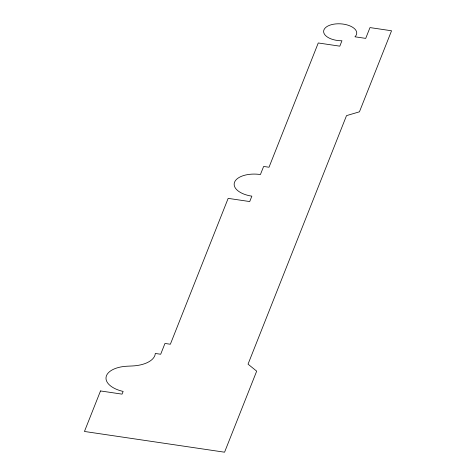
<?xml version="1.0" encoding="UTF-8"?>
<svg xmlns="http://www.w3.org/2000/svg" width="476" height="476" viewBox="0 0 476 476"><rect width="100%" height="100%" fill="white"/><g stroke="black" fill="none" stroke-linecap="round" stroke-linejoin="round"><path stroke-width="0.71" d="M100.507 390.945L84.448 431.464L224.565 452.2L256.677 371.155L248.038 364.158L346.516 115.626L359.44 111.818L391.552 30.773L369.995 27.584L365.711 38.389L354.935 36.795A16.583 8.443 3.6 0 0 344.737 24.353A16.583 8.443 3.6 0 0 323.686 30.773A16.583 8.443 3.6 0 0 341.952 40.758L339.816 46.16L318.26 42.971L269.017 167.237L263.633 166.439L260.42 174.543A22.009 11.204 3.6 0 0 234.579 182.159A22.009 11.204 3.6 0 0 251.858 196.154L249.716 201.556L228.159 198.367L170.354 344.243L164.964 343.446L160.686 354.251L155.295 353.454A28.036 14.274 3.6 0 1 132.423 365.961L127.128 366.217A25.888 13.179 3.6 0 0 106.077 377.159A25.888 13.179 3.6 0 0 123.135 391.433L122.064 394.134L100.507 390.945"/></g></svg>
